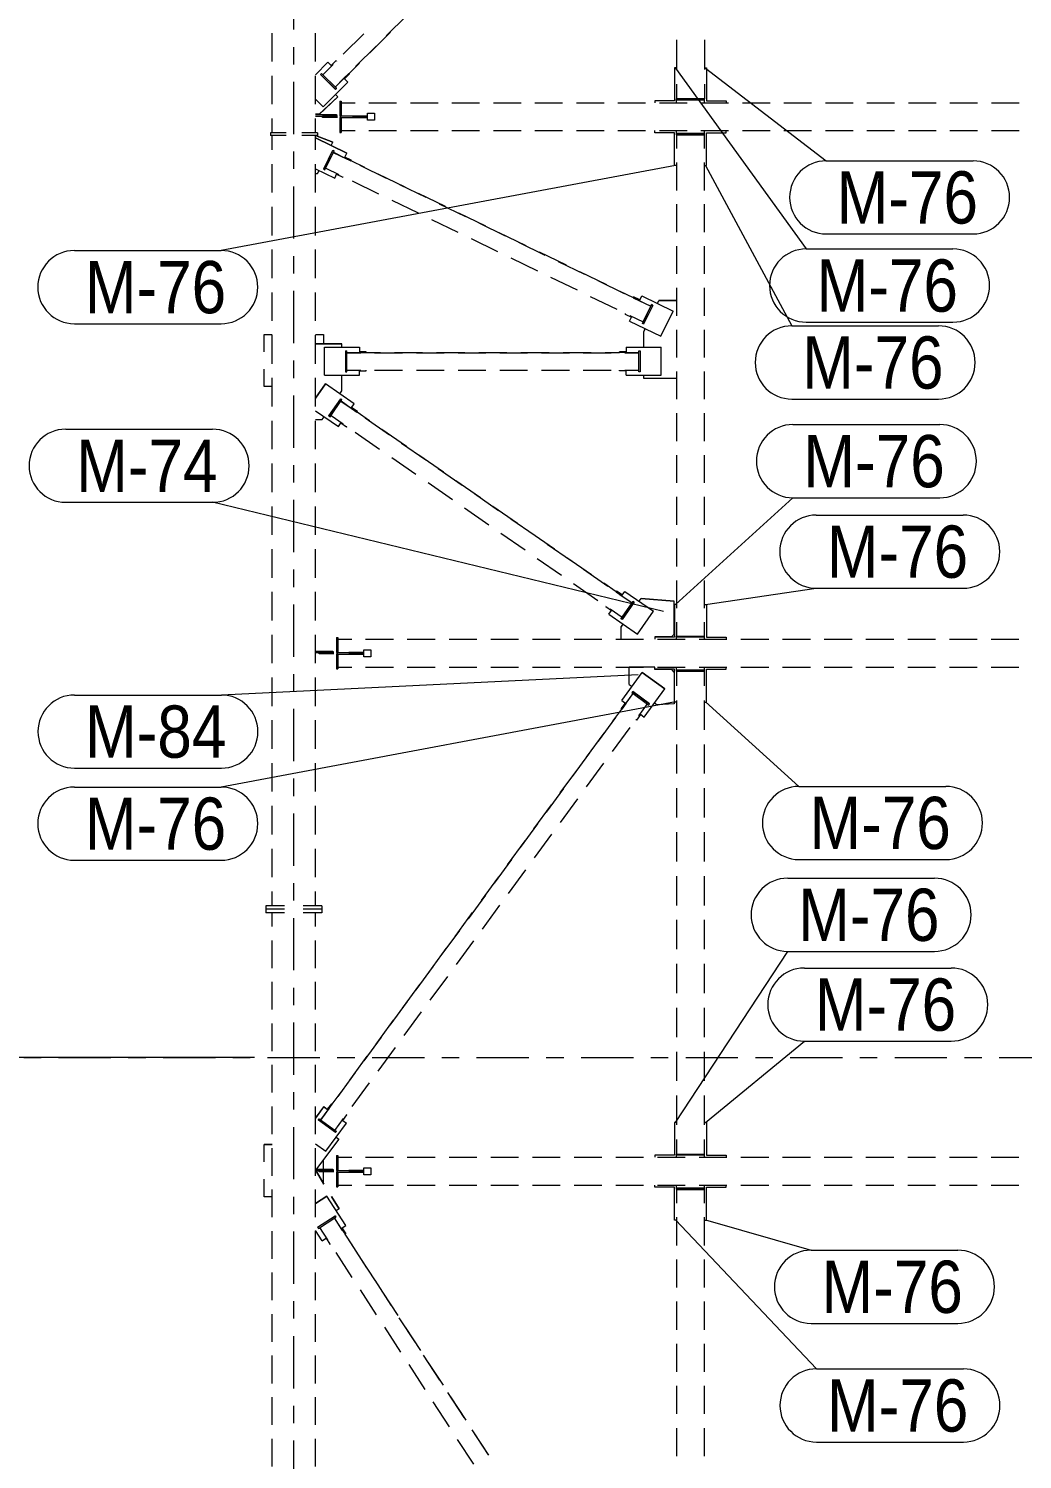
# Model space of a CAD drawing. Header units: millimetres. Extents: x -59 to 782, y -222 to 372.
# Drawn here: x -15.2 to 41.8, y 79.9 to 162.1 of the extents above; entities that cross this region are included whole.
import ezdxf

# ---------------------------------------------------------------- set-up
doc = ezdxf.new("R2010")
doc.units = ezdxf.units.MM
doc.linetypes.add('XKITLINE00', pattern=[0])
doc.linetypes.add('XKITLINE03', pattern=[6, 3, -1, 1, -1])
for name, color, linetype, lineweight in [('Part', 2, 'Continuous', 0), ('PartMark', 3, 'Continuous', 0), ('S-GRID', 1, 'Continuous', 0), ('Z-DIMENSIONS', 1, 'Continuous', 0)]:
    doc.layers.add(name, color=color, linetype=linetype, lineweight=lineweight)
doc.styles.add('GOST type A', font='ARIAL.TTF')

msp = doc.modelspace()

# ---------------------------------------------------------------- linework, layer by layer
at = {"layer": 'Part', "linetype": 'XKITLINE00', "lineweight": 0}
for p, q in [((5.307, 161.641), (6.482, 162.817)), ((4.355, 160.671), (5.543, 161.86)), ((-1.25, 160.169), (-1.25, 161.804)), ((1.25, 160.169), (1.25, 161.804)), ((2.838, 160.585), (4.012, 161.76)), ((3.545, 159.878), (4.72, 161.054)), ((21.973, 161.404), (21.973, 159.718)), ((23.573, 161.404), (23.573, 159.718)), ((2.143, 159.941), (2.425, 160.223)), ((2.425, 160.223), (2.451, 160.198)), ((-1.25, 157.716), (-1.25, 159.351)), ((1.25, 159.412), (1.959, 160.122)), ((1.25, 159.415), (1.251, 159.414)), ((1.25, 157.716), (1.25, 159.351)), ((1.534, 159.425), (1.591, 159.481)), ((2.384, 158.576), (1.534, 159.425)), ((1.534, 159.425), (1.534, 159.415)), ((1.534, 159.415), (2.384, 158.566)), ((2.44, 158.633), (1.591, 159.481)), ((1.663, 159.409), (2.25, 159.997)), ((1.959, 160.122), (2.167, 159.914)), ((2.168, 159.915), (2.143, 159.941)), ((2.143, 159.938), (2.143, 159.941)), ((2.878, 159.206), (3.161, 159.488)), ((3.189, 159.46), (2.907, 159.177)), ((2.909, 159.172), (3.189, 159.453)), ((3.161, 159.488), (3.189, 159.46)), ((3.167, 159.482), (3.761, 160.077)), ((3.189, 159.453), (3.189, 159.46)), ((21.973, 159.8), (21.853, 159.8)), ((21.853, 159.8), (21.853, 157.92)), ((23.573, 159.8), (23.693, 159.8)), ((23.693, 159.8), (23.693, 157.92)), ((1.677, 157.576), (3.09, 158.991)), ((1.677, 157.575), (3.09, 158.989)), ((2.37, 158.703), (2.958, 159.29)), ((2.374, 158.699), (2.878, 159.203)), ((2.384, 158.576), (2.44, 158.633)), ((2.384, 158.566), (2.44, 158.623)), ((2.384, 158.566), (2.384, 158.576)), ((2.44, 158.623), (2.44, 158.633)), ((2.907, 159.177), (2.878, 159.206)), ((2.878, 159.203), (2.878, 159.206)), ((2.878, 159.203), (3.09, 158.991)), ((2.907, 159.175), (2.907, 159.177)), ((3.09, 158.991), (3.09, 158.989)), ((21.973, 158.874), (21.973, 158.031)), ((23.573, 158.874), (23.573, 158.031)), ((1.25, 158.003), (1.677, 157.576)), ((1.677, 157.575), (1.25, 158.001)), ((2.525, 158.141), (1.445, 157.138)), ((1.445, 157.136), (2.525, 158.139)), ((2.384, 158.282), (2.525, 158.141)), ((2.525, 158.139), (2.525, 158.141)), ((2.645, 157.9), (2.645, 157.04)), ((2.645, 157.9), (2.725, 157.9)), ((2.725, 157.9), (2.725, 157.04)), ((2.725, 157.8), (3.519, 157.8)), ((4.313, 157.8), (5.901, 157.8)), ((6.695, 157.8), (8.283, 157.8)), ((9.077, 157.8), (10.665, 157.8)), ((11.459, 157.8), (13.047, 157.8)), ((13.841, 157.8), (15.429, 157.8)), ((16.223, 157.8), (17.811, 157.8)), ((18.605, 157.8), (20.193, 157.8)), ((21.853, 157.92), (20.723, 157.92)), ((20.723, 157.92), (20.723, 157.8)), ((20.987, 157.8), (22.575, 157.8)), ((21.973, 158.04), (23.561, 158.04)), ((21.973, 157.8), (21.973, 158.031)), ((22.013, 158.039), (22.013, 157.972)), ((22.013, 158.039), (23.533, 158.039)), ((22.013, 157.999), (23.533, 157.999)), ((22.013, 157.972), (23.533, 157.972)), ((23.369, 157.8), (24.958, 157.8)), ((23.533, 157.972), (23.533, 158.039)), ((23.573, 157.8), (23.573, 158.031)), ((23.693, 157.92), (24.823, 157.92)), ((24.823, 157.92), (24.823, 157.8)), ((25.752, 157.8), (27.34, 157.8)), ((28.134, 157.8), (29.722, 157.8)), ((30.516, 157.8), (32.104, 157.8)), ((32.898, 157.8), (34.486, 157.8)), ((35.28, 157.8), (36.868, 157.8)), ((37.662, 157.8), (39.25, 157.8)), ((40.044, 157.8), (41.632, 157.8)), ((-1.25, 156.08), (-1.25, 156.898)), ((1.445, 157.138), (1.25, 157.138)), ((1.25, 157.136), (1.445, 157.136)), ((1.25, 157.12), (2.445, 157.12)), ((1.25, 157.04), (1.645, 157.04)), ((1.25, 156.08), (1.25, 156.898)), ((1.445, 157.136), (1.445, 157.138)), ((2.505, 157.04), (1.645, 157.04)), ((1.645, 156.96), (1.645, 157.04)), ((2.505, 156.96), (1.645, 156.96)), ((1.677, 157.576), (1.677, 157.575)), ((2.445, 157.12), (2.445, 157.04)), ((2.645, 157.04), (2.725, 157.04)), ((2.645, 156.96), (2.645, 156.1)), ((2.645, 156.96), (2.725, 156.96)), ((2.725, 157.05), (4.225, 157.05)), ((2.725, 156.96), (2.725, 156.1)), ((2.725, 156.95), (4.225, 156.95)), ((4.225, 157.04), (3.365, 157.04)), ((4.225, 156.96), (3.365, 156.96)), ((4.225, 157.2), (4.625, 157.2)), ((4.225, 157.04), (4.225, 157.2)), ((4.225, 156.96), (4.225, 157.04)), ((4.225, 156.8), (4.225, 156.96)), ((4.625, 157.2), (4.625, 156.8)), ((-0.45, 156.08), (-1.35, 156.08)), ((-1.35, 156.08), (-1.35, 155.92)), ((1.35, 156.08), (0.45, 156.08)), ((1.35, 156.08), (1.35, 155.92)), ((2.645, 156.1), (2.725, 156.1)), ((2.725, 156.2), (3.519, 156.2)), ((4.625, 156.8), (4.225, 156.8)), ((4.313, 156.2), (5.901, 156.2)), ((6.695, 156.2), (8.283, 156.2)), ((9.077, 156.2), (10.665, 156.2)), ((11.459, 156.2), (13.047, 156.2)), ((13.841, 156.2), (15.429, 156.2)), ((16.223, 156.2), (17.811, 156.2)), ((18.605, 156.2), (20.193, 156.2)), ((20.723, 156.08), (20.723, 156.2)), ((21.853, 156.08), (20.723, 156.08)), ((20.987, 156.2), (22.575, 156.2)), ((21.853, 154.2), (21.853, 156.08)), ((21.973, 155.969), (21.973, 156.2)), ((23.369, 156.2), (24.958, 156.2)), ((23.573, 155.969), (23.573, 156.2)), ((23.693, 154.2), (23.693, 156.08)), ((23.693, 156.08), (24.823, 156.08)), ((24.823, 156.08), (24.823, 156.2)), ((25.752, 156.2), (27.34, 156.2)), ((28.134, 156.2), (29.722, 156.2)), ((30.516, 156.2), (32.104, 156.2)), ((32.898, 156.2), (34.486, 156.2)), ((35.28, 156.2), (36.868, 156.2)), ((37.662, 156.2), (39.25, 156.2)), ((40.044, 156.2), (41.632, 156.2)), ((-0.45, 155.92), (-1.35, 155.92)), ((-1.25, 155.101), (-1.25, 155.92)), ((1.35, 155.92), (0.45, 155.92)), ((1.25, 155.101), (1.25, 155.92)), ((1.25, 155.918), (2.23, 155.533)), ((2.23, 155.531), (1.25, 155.917)), ((3.043, 154.915), (1.25, 155.784)), ((1.25, 155.783), (3.043, 154.914)), ((2.143, 155.351), (2.23, 155.531)), ((2.23, 155.533), (2.23, 155.531)), ((21.973, 155.988), (22.013, 155.988)), ((21.973, 155.969), (21.973, 155.169)), ((23.533, 156.028), (22.013, 156.028)), ((22.013, 156.028), (22.013, 155.961)), ((22.013, 156.001), (23.533, 156.001)), ((22.013, 155.961), (23.533, 155.961)), ((23.573, 155.96), (22.066, 155.96)), ((23.533, 155.961), (23.533, 156.028)), ((23.533, 155.988), (23.573, 155.988)), ((23.573, 155.169), (23.573, 155.969)), ((1.712, 154.003), (2.236, 155.083)), ((1.712, 153.993), (2.235, 155.073)), ((1.784, 153.958), (2.307, 155.038)), ((2.235, 155.073), (2.236, 155.083)), ((2.235, 155.073), (2.307, 155.038)), ((2.236, 155.083), (2.308, 155.048)), ((2.265, 154.949), (3.024, 154.581)), ((2.268, 154.956), (2.912, 154.644)), ((2.307, 155.038), (2.308, 155.048)), ((2.912, 154.644), (3.043, 154.914)), ((2.912, 154.641), (2.929, 154.677)), ((2.912, 154.645), (2.913, 154.645)), ((2.912, 154.644), (2.912, 154.641)), ((2.912, 154.644), (2.913, 154.643)), ((2.912, 154.641), (3.272, 154.467)), ((2.916, 154.652), (2.917, 154.651)), ((2.929, 154.677), (2.929, 154.68)), ((3.289, 154.503), (2.929, 154.677)), ((2.931, 154.683), (3.289, 154.51)), ((3.043, 154.914), (3.043, 154.915)), ((3.272, 154.467), (3.289, 154.503)), ((3.277, 154.477), (4.049, 154.102)), ((3.289, 154.51), (3.289, 154.503)), ((-1.25, 152.645), (-1.25, 154.282)), ((1.25, 152.645), (1.25, 154.282)), ((1.25, 154.005), (2.345, 153.474)), ((1.25, 153.732), (1.358, 153.732)), ((1.358, 153.732), (1.444, 153.911)), ((1.712, 154.003), (1.712, 153.993)), ((1.712, 153.993), (1.784, 153.958)), ((1.828, 154.05), (2.588, 153.682)), ((2.345, 153.474), (2.472, 153.738)), ((2.458, 153.705), (2.473, 153.737)), ((2.458, 153.708), (2.458, 153.705)), ((2.458, 153.705), (2.818, 153.531)), ((3.783, 154.213), (5.302, 153.477)), ((4.82, 153.728), (6.364, 152.98)), ((21.973, 154.2), (21.853, 154.2)), ((21.973, 154.369), (21.973, 152.77)), ((23.573, 152.77), (23.573, 154.369)), ((23.573, 154.2), (23.693, 154.2)), ((2.818, 153.531), (2.833, 153.563)), ((3.347, 153.314), (4.866, 152.577)), ((6.062, 153.109), (7.58, 152.373)), ((5.625, 152.209), (7.144, 151.473)), ((7.136, 152.606), (8.68, 151.858)), ((8.34, 152.005), (9.859, 151.269)), ((21.973, 151.97), (21.973, 150.371)), ((23.573, 150.371), (23.573, 151.97)), ((-1.25, 150.188), (-1.25, 151.826)), ((1.25, 150.188), (1.25, 151.826)), ((9.452, 151.483), (10.996, 150.735)), ((7.904, 151.105), (9.423, 150.369)), ((10.618, 150.901), (12.137, 150.165)), ((11.768, 150.361), (13.312, 149.613)), ((10.182, 150.001), (11.701, 149.265)), ((12.896, 149.797), (14.415, 149.06)), ((21.973, 149.572), (21.973, 147.972)), ((23.573, 147.972), (23.573, 149.572)), ((-1.25, 147.732), (-1.25, 149.37)), ((1.25, 147.732), (1.25, 149.37)), ((12.46, 148.897), (13.979, 148.161)), ((14.084, 149.239), (15.628, 148.49)), ((15.175, 148.692), (16.694, 147.956)), ((16.4, 148.116), (17.944, 147.368)), ((14.739, 147.793), (16.257, 147.056)), ((17.453, 147.588), (18.972, 146.852)), ((21.973, 147.173), (21.973, 145.573)), ((23.573, 145.573), (23.573, 147.173)), ((-1.25, 145.276), (-1.25, 146.913)), ((1.25, 145.276), (1.25, 146.913)), ((17.017, 146.688), (18.536, 145.952)), ((18.716, 146.994), (19.488, 146.62)), ((19.483, 146.617), (19.5, 146.653)), ((19.5, 146.646), (19.483, 146.61)), ((19.483, 146.617), (19.483, 146.61)), ((19.483, 146.61), (19.843, 146.435)), ((19.86, 146.478), (19.5, 146.653)), ((19.5, 146.653), (19.5, 146.646)), ((19.86, 146.471), (19.5, 146.646)), ((19.731, 146.484), (20.491, 146.116)), ((19.86, 146.471), (19.843, 146.435)), ((19.844, 146.437), (20.491, 146.124)), ((19.86, 146.475), (19.974, 146.709)), ((19.86, 146.474), (19.974, 146.708)), ((19.86, 146.478), (19.86, 146.471)), ((19.974, 146.708), (19.974, 146.709)), ((19.974, 146.709), (21.773, 145.837)), ((19.974, 146.708), (21.773, 145.836)), ((20.534, 146.204), (20.011, 145.124)), ((20.491, 146.124), (20.534, 146.214)), ((20.606, 146.179), (20.534, 146.214)), ((20.534, 146.214), (20.534, 146.204)), ((20.606, 146.169), (20.534, 146.204)), ((20.873, 146.273), (20.961, 146.455)), ((20.874, 146.273), (20.961, 146.453)), ((21.973, 146.455), (20.961, 146.455)), ((20.961, 146.455), (20.961, 146.453)), ((20.961, 146.453), (21.973, 146.453)), ((19.029, 145.681), (19.042, 145.707)), ((19.029, 145.674), (19.045, 145.706)), ((19.029, 145.681), (19.029, 145.674)), ((19.029, 145.674), (19.389, 145.499)), ((19.276, 145.268), (19.388, 145.5)), ((19.276, 145.27), (19.387, 145.5)), ((19.295, 145.584), (20.054, 145.216)), ((19.389, 145.499), (19.405, 145.531)), ((20.054, 145.216), (20.491, 146.116)), ((20.606, 146.169), (20.083, 145.089)), ((20.491, 146.124), (20.491, 146.116)), ((20.606, 146.169), (20.606, 146.179)), ((21.075, 144.396), (21.773, 145.836)), ((21.773, 145.836), (21.773, 145.837)), ((19.276, 145.27), (19.276, 145.268)), ((19.276, 145.268), (21.075, 144.396)), ((20.011, 145.134), (20.051, 145.218)), ((20.011, 145.124), (20.011, 145.134)), ((20.083, 145.089), (20.011, 145.124)), ((20.088, 144.655), (20.174, 144.833)), ((20.088, 144.654), (20.175, 144.832)), ((20.088, 144.654), (20.088, 144.655)), ((20.088, 144.654), (20.088, 144.655)), ((20.088, 143.762), (20.088, 144.654)), ((21.973, 144.774), (21.973, 143.174)), ((23.573, 143.174), (23.573, 144.774)), ((-1.7, 144.506), (-1.25, 144.506)), ((-1.7, 144.503), (-1.7, 144.506)), ((-1.7, 143.504), (-1.7, 144.503)), ((-1.7, 144.503), (-1.25, 144.503)), ((-1.25, 142.819), (-1.25, 144.457)), ((1.25, 144.506), (1.7, 144.506)), ((1.25, 144.503), (1.7, 144.503)), ((1.25, 142.819), (1.25, 144.457)), ((1.25, 143.964), (2.76, 143.964)), ((2.76, 143.962), (1.25, 143.962)), ((1.7, 144.506), (1.7, 144.503)), ((1.7, 144.503), (1.7, 143.964)), ((1.76, 143.762), (3.76, 143.762)), ((1.76, 142.161), (1.76, 143.762)), ((1.76, 143.761), (3.76, 143.761)), ((2.76, 143.964), (2.76, 143.962)), ((2.76, 143.762), (2.76, 143.962)), ((3.76, 143.762), (3.76, 143.501)), ((19.088, 143.762), (19.088, 143.501)), ((19.088, 143.762), (21.088, 143.762)), ((19.088, 143.761), (21.088, 143.761)), ((21.088, 142.161), (21.088, 143.762)), ((2.96, 143.561), (2.96, 142.351)), ((2.96, 143.561), (3.04, 143.561)), ((2.96, 143.551), (3.04, 143.551)), ((3.04, 142.351), (3.04, 143.561)), ((3.04, 143.461), (3.76, 143.461)), ((3.04, 143.453), (3.838, 143.453)), ((3.76, 143.505), (4.16, 143.505)), ((3.76, 143.501), (3.76, 143.458)), ((4.16, 143.498), (3.76, 143.498)), ((3.76, 143.458), (4.16, 143.458)), ((4.16, 143.458), (4.16, 143.505)), ((4.16, 143.47), (4.967, 143.47)), ((4.637, 143.453), (6.234, 143.453)), ((5.774, 143.47), (7.388, 143.47)), ((7.032, 143.453), (8.629, 143.453)), ((8.195, 143.47), (9.81, 143.47)), ((9.428, 143.453), (11.025, 143.453)), ((10.617, 143.47), (12.231, 143.47)), ((11.823, 143.453), (13.42, 143.453)), ((13.038, 143.47), (14.653, 143.47)), ((14.219, 143.453), (15.816, 143.453)), ((15.46, 143.47), (17.074, 143.47)), ((16.614, 143.453), (18.211, 143.453)), ((17.881, 143.47), (18.688, 143.47)), ((19.088, 143.505), (18.688, 143.505)), ((18.688, 143.505), (18.688, 143.498)), ((18.688, 143.498), (19.088, 143.498)), ((18.688, 143.458), (18.688, 143.498)), ((19.088, 143.458), (18.688, 143.458)), ((19.01, 143.453), (19.808, 143.453)), ((19.088, 143.501), (19.088, 143.498)), ((19.088, 143.498), (19.088, 143.458)), ((19.088, 143.461), (19.808, 143.461)), ((19.808, 143.561), (19.888, 143.561)), ((19.808, 142.351), (19.808, 143.561)), ((19.808, 143.551), (19.888, 143.551)), ((19.888, 143.561), (19.888, 142.351)), ((-1.7, 141.506), (-1.7, 142.505)), ((1.76, 142.161), (3.76, 142.161)), ((2.76, 141.257), (2.76, 142.161)), ((2.96, 142.351), (3.04, 142.351)), ((3.04, 142.453), (3.838, 142.453)), ((3.76, 142.418), (3.76, 142.453)), ((3.76, 142.161), (3.76, 142.418)), ((3.76, 142.418), (4.16, 142.418)), ((4.16, 142.418), (4.16, 142.453)), ((4.637, 142.453), (6.234, 142.453)), ((7.032, 142.453), (8.629, 142.453)), ((9.428, 142.453), (11.025, 142.453)), ((11.823, 142.453), (13.42, 142.453)), ((14.219, 142.453), (15.816, 142.453)), ((16.614, 142.453), (18.211, 142.453)), ((18.688, 142.418), (18.688, 142.453)), ((19.088, 142.418), (18.688, 142.418)), ((19.01, 142.453), (19.808, 142.453)), ((19.088, 142.453), (19.088, 142.418)), ((19.088, 142.161), (19.088, 142.418)), ((19.088, 142.161), (21.088, 142.161)), ((19.888, 142.351), (19.808, 142.351)), ((20.088, 141.962), (20.088, 142.161)), ((21.973, 142.375), (21.973, 140.776)), ((23.573, 140.776), (23.573, 142.375)), ((-1.25, 141.506), (-1.7, 141.506)), ((-1.25, 140.363), (-1.25, 142.001)), ((1.25, 140.363), (1.25, 142.001)), ((1.25, 140.835), (1.824, 141.663)), ((1.824, 141.661), (1.25, 140.834)), ((3.467, 140.523), (1.824, 141.663)), ((1.824, 141.663), (1.824, 141.661)), ((3.467, 140.521), (1.824, 141.661)), ((21.973, 141.962), (20.088, 141.962)), ((2.012, 139.827), (2.696, 140.813)), ((2.012, 139.817), (2.696, 140.803)), ((2.078, 139.771), (2.762, 140.758)), ((2.646, 141.093), (2.76, 141.257)), ((2.696, 140.803), (2.696, 140.813)), ((2.696, 140.813), (2.762, 140.768)), ((2.696, 140.803), (2.762, 140.758)), ((2.706, 140.677), (3.402, 140.194)), ((2.709, 140.682), (3.296, 140.275)), ((2.762, 140.758), (2.762, 140.768)), ((3.296, 140.275), (3.467, 140.521)), ((3.467, 140.521), (3.467, 140.523)), ((1.25, 140.112), (2.555, 139.207)), ((1.62, 139.614), (1.733, 139.777)), ((2.012, 139.827), (2.012, 139.817)), ((2.012, 139.817), (2.078, 139.771)), ((2.136, 139.855), (2.832, 139.372)), ((3.296, 140.272), (3.319, 140.305)), ((3.296, 140.275), (3.296, 140.272)), ((3.296, 140.272), (3.625, 140.044)), ((3.319, 140.305), (3.319, 140.308)), ((3.648, 140.077), (3.319, 140.305)), ((3.321, 140.311), (3.648, 140.084)), ((3.625, 140.044), (3.648, 140.077)), ((3.631, 140.053), (4.339, 139.562)), ((3.648, 140.084), (3.648, 140.077)), ((4.098, 139.711), (5.491, 138.745)), ((21.973, 139.976), (21.973, 138.377)), ((23.573, 138.377), (23.573, 139.976)), ((-1.25, 137.907), (-1.25, 139.544)), ((1.25, 139.614), (1.62, 139.614)), ((1.25, 137.907), (1.25, 139.544)), ((2.555, 139.207), (2.723, 139.448)), ((2.704, 139.418), (2.724, 139.447)), ((2.704, 139.421), (2.704, 139.418)), ((2.704, 139.418), (3.032, 139.19)), ((3.032, 139.19), (3.053, 139.219)), ((3.528, 138.889), (4.921, 137.923)), ((5.047, 139.071), (6.463, 138.089)), ((6.187, 138.262), (7.58, 137.296)), ((5.617, 137.441), (7.01, 136.475)), ((7.171, 137.598), (8.587, 136.615)), ((21.973, 137.577), (21.973, 135.978)), ((23.573, 135.978), (23.573, 137.577)), ((-1.25, 135.45), (-1.25, 137.088)), ((1.25, 135.45), (1.25, 137.088)), ((8.276, 136.813), (9.669, 135.848)), ((7.706, 135.992), (9.099, 135.026)), ((9.295, 136.124), (10.711, 135.142)), ((10.365, 135.365), (11.758, 134.399)), ((21.973, 135.178), (21.973, 133.579)), ((23.573, 133.579), (23.573, 135.178)), ((-1.25, 132.994), (-1.25, 134.631)), ((1.25, 132.994), (1.25, 134.631)), ((9.795, 134.543), (11.188, 133.577)), ((11.419, 134.651), (12.835, 133.669)), ((12.454, 133.916), (13.847, 132.95)), ((11.884, 133.095), (13.277, 132.129)), ((13.543, 133.178), (14.96, 132.196)), ((14.543, 132.467), (15.936, 131.502)), ((21.973, 132.779), (21.973, 131.18)), ((23.573, 131.18), (23.573, 132.779)), ((-1.25, 130.537), (-1.25, 132.175)), ((1.25, 130.537), (1.25, 132.175)), ((13.973, 131.646), (15.366, 130.68)), ((15.668, 131.705), (17.084, 130.723)), ((16.632, 131.019), (18.025, 130.053)), ((16.062, 130.197), (17.455, 129.231)), ((17.792, 130.232), (18.5, 129.741)), ((21.973, 130.38), (21.973, 128.781)), ((23.573, 128.781), (23.573, 130.38)), ((-1.25, 128.081), (-1.25, 129.719)), ((1.25, 128.081), (1.25, 129.719)), ((18.497, 129.738), (18.52, 129.771)), ((18.52, 129.764), (18.497, 129.731)), ((18.497, 129.738), (18.497, 129.731)), ((18.497, 129.731), (18.826, 129.503)), ((18.849, 129.543), (18.52, 129.771)), ((18.52, 129.771), (18.52, 129.764)), ((18.849, 129.536), (18.52, 129.764)), ((18.721, 129.57), (19.418, 129.087)), ((19.475, 129.168), (18.791, 128.182)), ((18.849, 129.536), (18.826, 129.503)), ((18.827, 129.504), (19.418, 129.095)), ((18.848, 128.266), (19.418, 129.087)), ((18.849, 129.54), (18.997, 129.753)), ((18.849, 129.538), (18.997, 129.752)), ((18.849, 129.543), (18.849, 129.536)), ((19.54, 129.122), (18.856, 128.136)), ((18.997, 129.752), (18.997, 129.753)), ((18.997, 129.753), (20.64, 128.614)), ((18.997, 129.752), (20.64, 128.612)), ((19.418, 129.095), (19.475, 129.177)), ((19.418, 129.095), (19.418, 129.087)), ((19.54, 129.132), (19.475, 129.177)), ((19.475, 129.177), (19.475, 129.168)), ((19.54, 129.122), (19.475, 129.168)), ((19.54, 129.122), (19.54, 129.132)), ((19.818, 129.184), (19.933, 129.349)), ((19.819, 129.184), (19.933, 129.348)), ((19.933, 129.348), (19.933, 129.349)), ((19.933, 129.349), (21.833, 129.182)), ((21.833, 129.181), (19.933, 129.348)), ((21.833, 129.182), (21.833, 129.181)), ((21.833, 127.295), (21.833, 129.181)), ((21.973, 129), (21.853, 129)), ((21.853, 129), (21.853, 127.12)), ((23.573, 129), (23.693, 129)), ((23.693, 129), (23.693, 127.12)), ((17.905, 128.883), (17.922, 128.908)), ((17.905, 128.876), (17.925, 128.905)), ((17.905, 128.883), (17.905, 128.876)), ((17.905, 128.876), (18.233, 128.648)), ((18.085, 128.439), (18.231, 128.65)), ((18.085, 128.437), (18.232, 128.649)), ((18.085, 128.439), (18.085, 128.437)), ((18.085, 128.437), (19.728, 127.298)), ((18.151, 128.748), (18.848, 128.266)), ((18.233, 128.648), (18.254, 128.678)), ((18.791, 128.192), (18.844, 128.268)), ((18.791, 128.182), (18.791, 128.192)), ((18.856, 128.136), (18.791, 128.182)), ((19.728, 127.298), (20.64, 128.612)), ((20.64, 128.612), (20.64, 128.614)), ((18.793, 127.706), (18.905, 127.869)), ((18.793, 127.705), (18.906, 127.868)), ((18.793, 127.705), (18.793, 127.706)), ((18.793, 127), (18.793, 127.705)), ((21.973, 127.981), (21.973, 127.182)), ((23.573, 127.182), (23.573, 127.981)), ((-1.25, 125.625), (-1.25, 127.262)), ((1.25, 125.625), (1.25, 127.262)), ((2.445, 127.1), (2.445, 126.24)), ((2.445, 127.1), (2.525, 127.1)), ((2.525, 127.1), (2.525, 126.24)), ((2.525, 127), (3.323, 127)), ((4.121, 127), (5.717, 127)), ((6.515, 127), (8.111, 127)), ((8.909, 127), (10.504, 127)), ((11.302, 127), (12.898, 127)), ((13.696, 127), (15.292, 127)), ((16.09, 127), (17.686, 127)), ((18.484, 127), (20.08, 127)), ((21.673, 127.135), (20.723, 127.135)), ((20.723, 127.135), (20.723, 127.12)), ((21.853, 127.12), (20.723, 127.12)), ((20.723, 127.12), (20.723, 127)), ((20.878, 127), (22.474, 127)), ((21.833, 127.295), (21.673, 127.135)), ((21.973, 127), (21.973, 127.182)), ((21.973, 127.182), (23.573, 127.182)), ((22.013, 127.142), (22.013, 127.182)), ((22.013, 127.142), (23.533, 127.142)), ((23.271, 127), (24.867, 127)), ((23.533, 127.142), (23.533, 127.182)), ((23.573, 127), (23.573, 127.182)), ((23.693, 127.12), (24.823, 127.12)), ((24.823, 127.12), (24.823, 127)), ((25.665, 127), (27.261, 127)), ((28.059, 127), (29.655, 127)), ((30.453, 127), (32.049, 127)), ((32.847, 127), (34.443, 127)), ((35.241, 127), (36.836, 127)), ((37.634, 127), (39.23, 127)), ((40.028, 127), (41.624, 127)), ((1.25, 126.32), (2.245, 126.32)), ((1.25, 126.24), (1.445, 126.24)), ((2.305, 126.24), (1.445, 126.24)), ((1.445, 126.16), (1.445, 126.24)), ((2.305, 126.16), (1.445, 126.16)), ((2.245, 126.32), (2.245, 126.24)), ((2.445, 126.24), (2.525, 126.24)), ((2.445, 126.16), (2.445, 125.3)), ((2.445, 126.16), (2.525, 126.16)), ((2.525, 126.25), (4.025, 126.25)), ((2.525, 126.16), (2.525, 125.3)), ((2.525, 126.15), (4.025, 126.15)), ((4.025, 126.24), (3.165, 126.24)), ((4.025, 126.16), (3.165, 126.16)), ((4.025, 126.4), (4.425, 126.4)), ((4.025, 126.24), (4.025, 126.4)), ((4.025, 126.16), (4.025, 126.24)), ((4.025, 126), (4.025, 126.16)), ((4.425, 126), (4.025, 126)), ((4.425, 126.4), (4.425, 126)), ((2.445, 125.3), (2.525, 125.3)), ((2.525, 125.4), (3.323, 125.4)), ((4.121, 125.4), (5.717, 125.4)), ((6.515, 125.4), (8.111, 125.4)), ((8.909, 125.4), (10.504, 125.4)), ((11.302, 125.4), (12.898, 125.4)), ((13.696, 125.4), (15.292, 125.4)), ((16.09, 125.4), (17.686, 125.4)), ((18.484, 125.4), (20.08, 125.4)), ((18.823, 123.487), (20.005, 125.099)), ((18.823, 123.485), (20.005, 125.098)), ((19.253, 125.399), (19.253, 125.4)), ((20.723, 125.399), (19.253, 125.399)), ((19.253, 124.411), (19.253, 125.399)), ((20.005, 125.098), (20.005, 125.099)), ((20.005, 125.099), (21.296, 124.154)), ((21.296, 124.152), (20.005, 125.098)), ((20.723, 125.28), (20.723, 125.4)), ((21.853, 125.28), (20.723, 125.28)), ((20.723, 125.258), (20.723, 125.28)), ((21.673, 125.265), (20.723, 125.265)), ((21.673, 125.258), (20.723, 125.258)), ((20.878, 125.4), (22.474, 125.4)), ((21.673, 125.265), (21.673, 125.258)), ((21.833, 125.105), (21.673, 125.265)), ((21.833, 125.098), (21.673, 125.258)), ((21.833, 125.105), (21.833, 125.098)), ((21.833, 125.098), (21.833, 123.292)), ((21.853, 123.4), (21.853, 125.28)), ((21.973, 125.169), (21.973, 125.4)), ((21.973, 125.188), (22.013, 125.188)), ((21.973, 125.169), (21.973, 124.328)), ((23.533, 125.228), (22.013, 125.228)), ((22.013, 125.228), (22.013, 125.161)), ((22.013, 125.201), (23.533, 125.201)), ((22.013, 125.161), (23.533, 125.161)), ((23.573, 125.16), (22.066, 125.16)), ((23.271, 125.4), (24.867, 125.4)), ((23.533, 125.161), (23.533, 125.228)), ((23.533, 125.188), (23.573, 125.188)), ((23.573, 125.169), (23.573, 125.4)), ((23.573, 124.328), (23.573, 125.169)), ((23.693, 123.4), (23.693, 125.28)), ((23.693, 125.28), (24.823, 125.28)), ((24.823, 125.28), (24.823, 125.4)), ((25.665, 125.4), (27.261, 125.4)), ((28.059, 125.4), (29.655, 125.4)), ((30.453, 125.4), (32.049, 125.4)), ((32.847, 125.4), (34.443, 125.4)), ((35.241, 125.4), (36.836, 125.4)), ((37.634, 125.4), (39.23, 125.4)), ((40.028, 125.4), (41.624, 125.4)), ((-1.25, 123.168), (-1.25, 124.806)), ((1.25, 123.168), (1.25, 124.806)), ((19.253, 124.411), (19.414, 124.293)), ((20.113, 122.539), (21.296, 124.152)), ((21.296, 124.154), (21.296, 124.152)), ((19.03, 123.333), (18.796, 123.013)), ((18.796, 123.006), (19.033, 123.328)), ((18.823, 123.487), (18.823, 123.485)), ((18.823, 123.485), (19.065, 123.308)), ((19.065, 123.305), (18.828, 122.982)), ((18.991, 123.199), (19.49, 123.879)), ((19.033, 123.331), (19.033, 123.328)), ((19.033, 123.328), (19.065, 123.305)), ((19.065, 123.308), (19.486, 123.882)), ((19.065, 123.305), (19.065, 123.308)), ((19.41, 123.948), (19.457, 124.012)), ((19.457, 124.002), (19.41, 123.937)), ((19.41, 123.937), (19.41, 123.948)), ((19.41, 123.937), (20.378, 123.228)), ((20.425, 123.303), (19.457, 124.012)), ((19.457, 124.012), (19.457, 124.002)), ((19.457, 124.002), (20.425, 123.292)), ((19.798, 122.608), (20.296, 123.288)), ((20.378, 123.228), (20.425, 123.292)), ((20.425, 123.292), (20.425, 123.303)), ((20.705, 123.347), (20.866, 123.229)), ((21.833, 123.292), (20.866, 123.229)), ((21.973, 123.4), (21.853, 123.4)), ((21.973, 123.488), (21.974, 121.808)), ((23.573, 123.4), (23.693, 123.4)), ((23.574, 121.808), (23.573, 123.488)), ((17.496, 121.159), (18.493, 122.519)), ((18.319, 122.3), (18.822, 122.987)), ((18.796, 123.013), (18.796, 123.006)), ((18.796, 123.006), (18.828, 122.982)), ((19.638, 122.389), (19.667, 122.367)), ((19.904, 122.69), (19.667, 122.367)), ((19.874, 122.712), (19.904, 122.69)), ((19.875, 122.714), (20.113, 122.539)), ((19.904, 122.69), (19.904, 122.693)), ((-1.25, 120.712), (-1.25, 122.349)), ((1.25, 120.712), (1.25, 122.349)), ((16.808, 120.239), (17.815, 121.613)), ((18.302, 120.568), (19.299, 121.928)), ((21.974, 120.968), (21.974, 119.288)), ((23.574, 119.288), (23.574, 120.968)), ((16, 119.119), (16.997, 120.479)), ((-1.25, 118.256), (-1.25, 119.893)), ((1.25, 118.256), (1.25, 119.893)), ((15.297, 118.179), (16.304, 119.552)), ((16.807, 118.528), (17.804, 119.888)), ((14.505, 117.08), (15.502, 118.439)), ((21.974, 118.447), (21.974, 116.767)), ((23.574, 116.767), (23.574, 118.447)), ((13.786, 116.118), (14.793, 117.492)), ((15.311, 116.489), (16.308, 117.848)), ((-1.25, 115.799), (-1.25, 117.437)), ((1.25, 115.799), (1.25, 117.437)), ((13.009, 115.04), (14.006, 116.4)), ((21.974, 115.927), (21.974, 114.247)), ((23.574, 114.247), (23.574, 115.927)), ((12.275, 114.058), (13.283, 115.431)), ((13.816, 114.449), (14.813, 115.809)), ((-1.25, 113.343), (-1.25, 114.98)), ((1.25, 113.343), (1.25, 114.98)), ((11.514, 113), (12.511, 114.36)), ((10.764, 111.997), (11.772, 113.371)), ((12.32, 112.409), (13.317, 113.769)), ((21.974, 113.407), (21.974, 111.726)), ((23.574, 111.726), (23.574, 113.407)), ((-0.533, 111.705), (-1.6, 111.705)), ((-1.6, 111.705), (-1.6, 111.505)), ((-1.25, 111.705), (-1.25, 112.524)), ((1.6, 111.705), (0.533, 111.705)), ((1.25, 111.705), (1.25, 112.524)), ((1.6, 111.705), (1.6, 111.505)), ((10.018, 110.961), (11.015, 112.32)), ((10.825, 110.369), (11.822, 111.729)), ((-0.533, 111.505), (-1.6, 111.505)), ((-1.6, 111.505), (-1.6, 111.305)), ((-0.533, 111.505), (-1.6, 111.505)), ((-0.533, 111.305), (-1.6, 111.305)), ((-1.25, 110.511), (-1.25, 111.305)), ((1.6, 111.505), (0.533, 111.505)), ((1.6, 111.505), (0.533, 111.505)), ((1.6, 111.305), (0.533, 111.305)), ((1.25, 110.511), (1.25, 111.305)), ((1.6, 111.505), (1.6, 111.305)), ((9.254, 109.936), (10.261, 111.31)), ((21.974, 110.886), (21.974, 109.206)), ((23.574, 109.206), (23.574, 110.886)), ((8.523, 108.921), (9.52, 110.281)), ((-1.25, 108.127), (-1.25, 109.716)), ((1.25, 108.127), (1.25, 109.716)), ((7.743, 107.876), (8.75, 109.25)), ((9.329, 108.33), (10.326, 109.69)), ((7.027, 106.881), (8.024, 108.241)), ((7.834, 106.29), (8.831, 107.65)), ((21.974, 108.366), (21.974, 106.685)), ((23.574, 106.685), (23.574, 108.366)), ((-1.25, 105.743), (-1.25, 107.332)), ((1.25, 105.743), (1.25, 107.332)), ((6.232, 105.815), (7.239, 107.189)), ((5.532, 104.841), (6.529, 106.201)), ((6.338, 104.25), (7.335, 105.61)), ((21.974, 105.845), (21.974, 104.165)), ((23.574, 104.165), (23.574, 105.845)), ((-1.25, 103.359), (-1.25, 104.948)), ((1.25, 103.359), (1.25, 104.948)), ((4.721, 103.755), (5.728, 105.128)), ((4.036, 102.802), (5.033, 104.162)), ((4.843, 102.211), (5.84, 103.57)), ((3.21, 101.694), (4.218, 103.068)), ((21.974, 103.325), (21.974, 101.645)), ((23.574, 101.645), (23.574, 103.325)), ((-1.25, 100.975), (-1.25, 102.564)), ((1.25, 100.975), (1.25, 102.564)), ((2.541, 100.762), (3.538, 102.122)), ((3.347, 100.171), (4.344, 101.531)), ((1.937, 100.019), (2.174, 100.342)), ((2.174, 100.335), (1.937, 100.012)), ((1.969, 99.988), (2.206, 100.311)), ((2.206, 100.318), (2.174, 100.342)), ((2.174, 100.342), (2.174, 100.335)), ((2.206, 100.311), (2.174, 100.335)), ((2.203, 100.32), (2.707, 101.007)), ((2.206, 100.311), (2.206, 100.318)), ((21.974, 100.804), (21.974, 99.124)), ((23.574, 99.124), (23.574, 100.804)), ((-1.25, 98.591), (-1.25, 100.18)), ((1.25, 98.591), (1.25, 100.18)), ((1.727, 100.17), (1.25, 99.519)), ((1.25, 99.518), (1.727, 100.169)), ((1.414, 99.396), (1.462, 99.461)), ((1.414, 99.396), (1.415, 99.406)), ((2.383, 98.686), (1.414, 99.396)), ((1.415, 99.406), (1.462, 99.47)), ((1.462, 99.461), (1.462, 99.47)), ((1.462, 99.47), (1.544, 99.411)), ((2.431, 98.75), (1.462, 99.461)), ((1.544, 99.402), (2.042, 100.082)), ((1.544, 99.411), (1.968, 99.989)), ((1.544, 99.411), (1.544, 99.402)), ((1.544, 99.402), (2.35, 98.811)), ((1.727, 100.17), (1.937, 100.016)), ((1.727, 100.169), (1.727, 100.17)), ((1.727, 100.169), (1.937, 100.015)), ((1.937, 100.012), (1.937, 100.019)), ((1.937, 100.012), (1.969, 99.988)), ((2.35, 98.811), (2.849, 99.491)), ((2.779, 99.395), (2.808, 99.374)), ((2.808, 99.374), (3.045, 99.696)), ((3.045, 99.696), (3.015, 99.718)), ((3.045, 99.704), (3.019, 99.723)), ((3.045, 99.696), (3.045, 99.704)), ((1.835, 97.61), (3.018, 99.223)), ((2.354, 98.817), (2.431, 98.76)), ((2.383, 98.686), (2.431, 98.75)), ((2.431, 98.76), (2.431, 98.75)), ((2.81, 99.376), (3.018, 99.223)), ((2.81, 99.376), (3.018, 99.224)), ((3.018, 99.223), (3.018, 99.224)), ((21.974, 99.262), (21.854, 99.262)), ((21.854, 99.262), (21.854, 97.382)), ((23.574, 99.262), (23.694, 99.262)), ((23.694, 99.262), (23.694, 97.382)), ((-1.25, 98.002), (-1.7, 98.002)), ((-1.7, 98.002), (-1.7, 97.999)), ((-1.7, 97), (-1.7, 97.999)), ((-1.7, 97.999), (-1.25, 97.999)), ((-1.25, 96.207), (-1.25, 97.796)), ((1.25, 98.039), (1.835, 97.61)), ((1.25, 96.207), (1.25, 97.796)), ((2.588, 98.3), (1.295, 96.6)), ((2.427, 98.417), (2.588, 98.3)), ((2.428, 98.418), (2.588, 98.301)), ((2.588, 98.3), (2.588, 98.301)), ((21.974, 98.284), (21.974, 97.444)), ((23.574, 97.444), (23.574, 98.284)), ((1.7, 96.582), (1.7, 97.133)), ((2.445, 97.362), (2.445, 96.502)), ((2.445, 97.362), (2.525, 97.362)), ((2.525, 97.362), (2.525, 96.502)), ((2.525, 97.262), (3.323, 97.262)), ((4.121, 97.262), (5.717, 97.262)), ((6.515, 97.262), (8.111, 97.262)), ((8.909, 97.262), (10.504, 97.262)), ((11.302, 97.262), (12.898, 97.262)), ((13.696, 97.262), (15.292, 97.262)), ((16.09, 97.262), (17.686, 97.262)), ((18.484, 97.262), (20.08, 97.262)), ((21.854, 97.382), (20.724, 97.382)), ((20.724, 97.382), (20.724, 97.262)), ((20.878, 97.262), (22.474, 97.262)), ((21.974, 97.262), (21.974, 97.444)), ((21.974, 97.444), (23.574, 97.444)), ((22.014, 97.404), (22.014, 97.444)), ((22.014, 97.404), (23.534, 97.404)), ((23.271, 97.262), (24.867, 97.262)), ((23.534, 97.404), (23.534, 97.444)), ((23.574, 97.262), (23.574, 97.444)), ((23.694, 97.382), (24.824, 97.382)), ((24.824, 97.382), (24.824, 97.262)), ((25.665, 97.262), (27.261, 97.262)), ((28.059, 97.262), (29.655, 97.262)), ((30.453, 97.262), (32.049, 97.262)), ((32.847, 97.262), (34.443, 97.262)), ((35.241, 97.262), (36.836, 97.262)), ((37.634, 97.262), (39.23, 97.262)), ((40.028, 97.262), (41.624, 97.262)), ((1.25, 96.6), (1.295, 96.6)), ((1.25, 96.582), (2.245, 96.582)), ((1.25, 96.502), (1.445, 96.502)), ((1.295, 96.44), (1.25, 96.44)), ((1.25, 96.439), (1.295, 96.439)), ((1.73, 95.726), (1.295, 96.44)), ((1.295, 96.439), (1.295, 96.44)), ((1.295, 96.439), (1.73, 95.725)), ((2.305, 96.502), (1.445, 96.502)), ((1.445, 96.422), (1.445, 96.502)), ((2.305, 96.422), (1.445, 96.422)), ((1.7, 95.774), (1.7, 96.422)), ((2.245, 96.582), (2.245, 96.502)), ((2.445, 96.502), (2.525, 96.502)), ((2.445, 96.422), (2.445, 95.562)), ((2.445, 96.422), (2.525, 96.422)), ((2.525, 96.512), (4.025, 96.512)), ((2.525, 96.422), (2.525, 95.562)), ((2.525, 96.412), (4.025, 96.412)), ((4.025, 96.502), (3.165, 96.502)), ((4.025, 96.422), (3.165, 96.422)), ((4.025, 96.662), (4.425, 96.662)), ((4.025, 96.502), (4.025, 96.662)), ((4.025, 96.422), (4.025, 96.502)), ((4.025, 96.262), (4.025, 96.422)), ((4.425, 96.262), (4.025, 96.262)), ((4.425, 96.662), (4.425, 96.262)), ((-1.7, 95.002), (-1.7, 96.001)), ((-1.25, 93.823), (-1.25, 95.412)), ((1.25, 93.823), (1.25, 95.412)), ((2.445, 95.562), (2.525, 95.562)), ((2.525, 95.662), (3.323, 95.662)), ((4.121, 95.662), (5.717, 95.662)), ((6.515, 95.662), (8.111, 95.662)), ((8.909, 95.662), (10.504, 95.662)), ((11.302, 95.662), (12.898, 95.662)), ((13.696, 95.662), (15.292, 95.662)), ((16.09, 95.662), (17.686, 95.662)), ((18.484, 95.662), (20.08, 95.662)), ((20.724, 95.542), (20.724, 95.662)), ((21.854, 95.542), (20.724, 95.542)), ((20.878, 95.662), (22.474, 95.662)), ((21.854, 93.662), (21.854, 95.542)), ((21.974, 95.431), (21.974, 95.662)), ((21.974, 95.45), (22.014, 95.45)), ((21.974, 95.431), (21.974, 94.624)), ((23.534, 95.49), (22.014, 95.49)), ((22.014, 95.49), (22.014, 95.423)), ((22.014, 95.463), (23.534, 95.463)), ((22.014, 95.423), (23.534, 95.423)), ((23.574, 95.422), (22.066, 95.422)), ((23.271, 95.662), (24.867, 95.662)), ((23.534, 95.423), (23.534, 95.49)), ((23.534, 95.45), (23.574, 95.45)), ((23.574, 95.431), (23.574, 95.662)), ((23.574, 94.624), (23.574, 95.431)), ((23.694, 93.662), (23.694, 95.542)), ((23.694, 95.542), (24.824, 95.542)), ((24.824, 95.542), (24.824, 95.662)), ((25.665, 95.662), (27.261, 95.662)), ((28.059, 95.662), (29.655, 95.662)), ((30.453, 95.662), (32.049, 95.662)), ((32.847, 95.662), (34.443, 95.662)), ((35.241, 95.662), (36.836, 95.662)), ((37.634, 95.662), (39.23, 95.662)), ((40.028, 95.662), (41.624, 95.662)), ((-1.25, 95.002), (-1.7, 95.002)), ((1.25, 94.613), (1.887, 95.027)), ((1.887, 95.025), (1.25, 94.612)), ((2.976, 93.35), (1.887, 95.027)), ((1.887, 95.027), (1.887, 95.025)), ((2.976, 93.349), (1.887, 95.025)), ((2.164, 95.011), (2.599, 94.297)), ((2.599, 94.299), (2.165, 95.012)), ((1.366, 93.256), (2.373, 93.911)), ((1.366, 93.246), (2.373, 93.901)), ((1.409, 93.179), (2.416, 93.834)), ((2.798, 93.064), (2.333, 93.78)), ((2.725, 93.185), (2.337, 93.782)), ((2.373, 93.901), (2.373, 93.911)), ((2.373, 93.911), (2.417, 93.843)), ((2.416, 93.834), (2.373, 93.901)), ((2.416, 93.834), (2.417, 93.843)), ((2.599, 94.297), (2.431, 94.188)), ((2.599, 94.297), (2.599, 94.299)), ((21.974, 93.662), (21.854, 93.662)), ((21.974, 93.818), (21.974, 92.205)), ((23.574, 92.205), (23.574, 93.818)), ((23.574, 93.662), (23.694, 93.662)), ((-1.25, 91.439), (-1.25, 93.028)), ((1.635, 92.477), (1.25, 93.069)), ((1.25, 91.439), (1.25, 93.028)), ((1.366, 93.256), (1.366, 93.246)), ((1.366, 93.246), (1.409, 93.179)), ((1.96, 92.519), (1.495, 93.235)), ((2.721, 93.183), (2.976, 93.349)), ((2.725, 93.182), (2.758, 93.204)), ((2.725, 93.185), (2.725, 93.182)), ((2.725, 93.182), (2.943, 92.847)), ((2.748, 93.141), (2.751, 93.143)), ((2.758, 93.204), (2.758, 93.207)), ((2.976, 92.869), (2.758, 93.204)), ((2.76, 93.208), (2.976, 92.876)), ((2.943, 92.847), (2.976, 92.869)), ((3.382, 92.183), (2.948, 92.851)), ((2.976, 93.349), (2.976, 93.35)), ((2.976, 92.876), (2.976, 92.869)), ((1.635, 92.477), (1.883, 92.638)), ((1.853, 92.616), (1.884, 92.636)), ((1.853, 92.618), (1.853, 92.616)), ((1.853, 92.616), (2.071, 92.28)), ((2.071, 92.28), (2.102, 92.301)), ((4.194, 90.917), (3.264, 92.348)), ((3.355, 90.372), (2.425, 91.804)), ((4.683, 90.181), (3.816, 91.516)), ((21.974, 91.399), (21.974, 89.786)), ((23.574, 89.786), (23.574, 91.399)), ((-1.25, 89.055), (-1.25, 90.644)), ((1.25, 89.055), (1.25, 90.644)), ((4.751, 88.225), (3.821, 89.657)), ((5.589, 88.77), (4.659, 90.202)), ((5.985, 88.179), (5.117, 89.514)), ((21.974, 88.979), (21.974, 87.366)), ((23.574, 87.366), (23.574, 88.979)), ((-1.25, 86.671), (-1.25, 88.26)), ((1.25, 86.671), (1.25, 88.26)), ((6.985, 86.623), (6.054, 88.055)), ((6.146, 86.079), (5.216, 87.51)), ((7.286, 86.177), (6.418, 87.511)), ((21.974, 86.56), (21.974, 84.947)), ((23.574, 84.947), (23.574, 86.56)), ((-1.25, 84.287), (-1.25, 85.877)), ((1.25, 84.287), (1.25, 85.877)), ((8.38, 84.477), (7.45, 85.908)), ((8.587, 84.175), (7.72, 85.509)), ((7.542, 83.932), (6.611, 85.363)), ((21.974, 84.141), (21.974, 82.528)), ((23.574, 82.528), (23.574, 84.141)), ((-1.25, 81.903), (-1.25, 83.493)), ((1.25, 81.903), (1.25, 83.493)), ((8.937, 81.785), (8.007, 83.216)), ((9.775, 82.33), (8.845, 83.761)), ((9.889, 82.172), (9.021, 83.507)), ((11.171, 80.183), (10.241, 81.614)), ((11.19, 80.17), (10.322, 81.505)), ((21.974, 81.722), (21.974, 80.109)), ((23.574, 80.109), (23.574, 81.722)), ((-1.25, 79.519), (-1.25, 81.109)), ((1.25, 79.519), (1.25, 81.109)), ((10.332, 79.638), (9.402, 81.069))]:
    msp.add_line(p, q, dxfattribs=at)
at = {"layer": 'PartMark', "linetype": 'XKITLINE00', "lineweight": 0}
for p, q in [((21.911, 159.795), (29.411, 149.407)), ((23.636, 159.795), (30.561, 154.468)), ((30.561, 154.468), (38.991, 154.468)), ((21.911, 154.205), (-4.171, 149.317)), ((23.636, 154.205), (28.585, 144.991)), ((30.561, 150.268), (38.991, 150.268)), ((-12.602, 149.317), (-4.171, 149.317)), ((29.411, 149.407), (37.841, 149.407)), ((-12.602, 145.117), (-4.171, 145.117)), ((28.585, 144.991), (37.015, 144.991)), ((29.411, 145.207), (37.841, 145.207)), ((28.585, 140.791), (37.015, 140.791)), ((-13.098, 139.063), (-4.667, 139.063)), ((28.653, 139.326), (37.084, 139.326)), ((-13.098, 134.863), (-4.667, 134.863)), ((21.218, 128.592), (-4.667, 134.863)), ((21.911, 128.995), (28.653, 135.126)), ((28.653, 135.126), (37.084, 135.126)), ((29.996, 134.132), (38.426, 134.132)), ((23.636, 128.995), (29.996, 129.932)), ((29.996, 129.932), (38.426, 129.932)), ((19.772, 124.963), (-4.16, 123.801)), ((-12.591, 123.801), (-4.16, 123.801)), ((21.911, 123.405), (-4.171, 118.517)), ((23.636, 123.405), (29.001, 118.557)), ((-12.591, 119.601), (-4.16, 119.601)), ((-12.601, 118.517), (-4.171, 118.517)), ((29.001, 118.557), (37.431, 118.557)), ((-12.601, 114.317), (-4.171, 114.317)), ((29.001, 114.357), (37.431, 114.357)), ((28.352, 113.285), (36.782, 113.285)), ((21.911, 99.257), (28.352, 109.085)), ((28.352, 109.085), (36.782, 109.085)), ((29.308, 108.129), (37.739, 108.129)), ((23.636, 99.257), (29.308, 103.929)), ((29.308, 103.929), (37.739, 103.929)), ((21.911, 93.667), (30.008, 85.117)), ((23.636, 93.667), (29.691, 91.93)), ((29.691, 91.93), (38.122, 91.93)), ((29.691, 87.73), (38.122, 87.73)), ((30.008, 85.117), (38.439, 85.117)), ((30.008, 80.917), (38.439, 80.917))]:
    msp.add_line(p, q, dxfattribs=at)
for centre, start, end in [((30.561, 152.368), 90, 270), ((38.991, 152.368), 270, 90), ((-12.602, 147.217), 90, 270), ((-4.171, 147.217), 270, 90), ((29.411, 147.307), 90, 270), ((37.841, 147.307), 270, 90), ((28.585, 142.891), 90, 270), ((37.015, 142.891), 270, 90), ((-13.098, 136.963), 90, 270), ((-4.667, 136.963), 270, 90), ((28.653, 137.226), 90, 270), ((37.084, 137.226), 270, 90), ((29.996, 132.032), 90, 270), ((38.426, 132.032), 270, 90), ((-12.591, 121.701), 90, 270), ((-4.16, 121.701), 270, 90), ((-12.601, 116.417), 90, 270), ((-4.171, 116.417), 270, 90), ((29.001, 116.457), 90, 270), ((37.431, 116.457), 270, 90), ((28.352, 111.185), 90, 270), ((36.782, 111.185), 270, 90), ((29.308, 106.029), 90, 270), ((37.739, 106.029), 270, 90), ((29.691, 89.83), 90, 270), ((38.122, 89.83), 270, 90), ((30.008, 83.017), 90, 270), ((38.439, 83.017), 270, 90)]:
    msp.add_arc(centre, 2.1, start, end, dxfattribs=at)
at = {"layer": 'S-GRID', "linetype": 'XKITLINE03', "lineweight": 0}
for p, q in [((0, -30), (0, 341.066)), ((-25.505, 103), (697.078, 103))]:
    msp.add_line(p, q, dxfattribs=at)
at = {"layer": 'Z-DIMENSIONS', "linetype": 'XKITLINE00', "lineweight": 0}
msp.add_line((-2.25, 103), (-22.997, 103), dxfattribs=at)
msp.add_line((-2.25, 103), (-22.997, 103), dxfattribs=at)

# ---------------------------------------------------------------- texts
at = {"layer": 'PartMark', "style": 'GOST type A', "width": 0.85}
for s, p in [('М-76', (31.161, 150.868)), ('М-76', (-12.002, 145.717)), ('М-76', (30.011, 145.807)), ('М-76', (29.185, 141.391)), ('М-74', (-12.498, 135.463)), ('М-76', (29.253, 135.726)), ('М-76', (30.596, 130.532)), ('М-84', (-11.991, 120.201)), ('М-76', (-12.001, 114.917)), ('М-76', (29.601, 114.957)), ('М-76', (28.952, 109.685)), ('М-76', (29.908, 104.529)), ('М-76', (30.291, 88.33)), ('М-76', (30.608, 81.517))]:
    msp.add_text(s, height=3, dxfattribs=at).set_placement(p)

doc.saveas('drawing.dxf')
